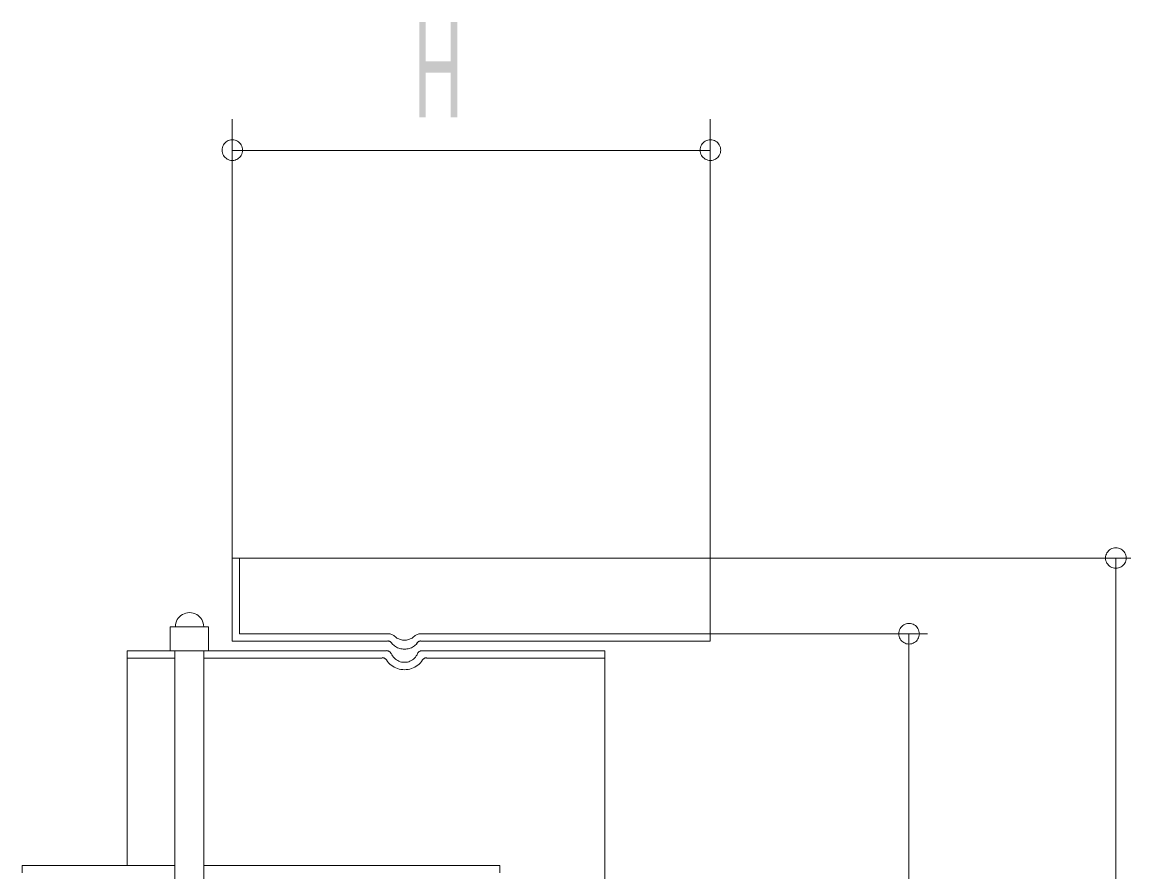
# Model space of a CAD drawing. Extents: x 0 to 239, y -13 to 260.
# Drawn here: x 112.8 to 179, y 209.5 to 260.4 of the extents above; entities that cross this region are included whole.
import ezdxf

# ---------------------------------------------------------------- set-up
doc = ezdxf.new("R2010")
doc.units = 0
doc.layers.add('FILL', color=8, linetype='Continuous')
doc.layers.add('GEOMETRY', color=7, linetype='Continuous')

msp = doc.modelspace()

# ---------------------------------------------------------------- hatches: boundary and pattern name
at = {"layer": 'FILL'}
msp.add_hatch(color=7, dxfattribs=at).paths.add_polyline_path([(136.491, 254.713), (136.491, 260.403), (136.862, 260.403), (136.862, 258.057), (138.348, 258.057), (138.348, 260.403), (138.744, 260.403), (138.744, 254.713), (138.348, 254.713), (138.348, 257.385), (136.862, 257.385), (136.862, 254.713)])

# ---------------------------------------------------------------- linework, layer by layer
at = {"layer": 'GEOMETRY', "lineweight": 13}
for points in [[(125.297, 228.353), (125.297, 254.596)], [(153.864, 223.823), (153.864, 254.595)], [(125.297, 252.739), (153.864, 252.739)], [(125.297, 228.353), (125.297, 223.384)], [(125.297, 228.353), (125.738, 228.353)], [(125.738, 228.353), (125.738, 223.824)], [(178.993, 228.353), (125.738, 228.353)], [(178.088, 228.353), (178.088, 117.36)], [(123.6, 224.253), (123.593, 224.368), (123.57, 224.478), (123.534, 224.583), (123.484, 224.681), (123.424, 224.771), (123.352, 224.852), (123.27, 224.924), (123.18, 224.985), (123.082, 225.034), (122.978, 225.071), (122.867, 225.093), (122.752, 225.101), (122.638, 225.093), (122.527, 225.07), (122.423, 225.034), (122.325, 224.985), (122.235, 224.924), (122.154, 224.852), (122.083, 224.771), (122.022, 224.681), (121.973, 224.583), (121.937, 224.478), (121.914, 224.368), (121.906, 224.253)], [(121.603, 224.243), (123.879, 224.243)], [(121.603, 224.243), (121.603, 222.824)], [(123.88, 224.243), (123.88, 222.824)], [(125.297, 223.384), (134.587, 223.384)], [(125.738, 223.823), (134.725, 223.823)], [(134.849, 223.26), (134.835, 223.281), (134.82, 223.302), (134.803, 223.32), (134.784, 223.338), (134.764, 223.353), (134.743, 223.366), (134.721, 223.378), (134.698, 223.388), (134.674, 223.396), (134.649, 223.401), (134.623, 223.405), (134.597, 223.406)], [(134.954, 223.727), (134.737, 223.824)], [(134.848, 223.249), (134.898, 223.198), (134.95, 223.151), (135.006, 223.108), (135.064, 223.069), (135.124, 223.035), (135.187, 223.004), (135.252, 222.978), (135.318, 222.957), (135.386, 222.94), (135.455, 222.928), (135.525, 222.921), (135.596, 222.918), (135.667, 222.921), (135.737, 222.928), (135.807, 222.94), (135.874, 222.957), (135.941, 222.978), (136.006, 223.004), (136.068, 223.035), (136.129, 223.069), (136.187, 223.108), (136.242, 223.151), (136.295, 223.198), (136.344, 223.249)], [(134.964, 223.734), (135.005, 223.691), (135.05, 223.651), (135.096, 223.615), (135.145, 223.582), (135.197, 223.552), (135.25, 223.526), (135.304, 223.504), (135.361, 223.486), (135.418, 223.471), (135.477, 223.461), (135.536, 223.455), (135.597, 223.452), (135.657, 223.455), (135.716, 223.461), (135.775, 223.471), (135.832, 223.486), (135.888, 223.504), (135.943, 223.526), (135.996, 223.552), (136.047, 223.582), (136.097, 223.615), (136.144, 223.651), (136.188, 223.691), (136.23, 223.734)], [(136.456, 223.823), (136.239, 223.726)], [(136.572, 223.405), (136.546, 223.404), (136.521, 223.401), (136.496, 223.395), (136.472, 223.387), (136.449, 223.378), (136.427, 223.366), (136.406, 223.353), (136.386, 223.337), (136.367, 223.32), (136.35, 223.301), (136.335, 223.281), (136.321, 223.259)], [(136.444, 223.823), (153.864, 223.823)], [(136.56, 223.384), (153.864, 223.384)], [(153.864, 223.823), (153.864, 223.384)], [(166.845, 223.823), (153.864, 223.823)], [(165.732, 223.823), (165.732, 121.887)], [(119.026, 222.824), (134.516, 222.824)], [(119.026, 222.824), (119.026, 222.385)], [(121.882, 222.824), (121.882, 122.886)], [(123.6, 222.824), (123.6, 122.886)], [(134.797, 222.644), (134.784, 222.67), (134.77, 222.695), (134.753, 222.718), (134.734, 222.739), (134.713, 222.758), (134.69, 222.775), (134.666, 222.79), (134.641, 222.802), (134.614, 222.812), (134.586, 222.819), (134.558, 222.823), (134.529, 222.825)], [(134.81, 222.658), (134.846, 222.581), (134.889, 222.508), (134.939, 222.44), (134.994, 222.379), (135.056, 222.323), (135.122, 222.273), (135.193, 222.23), (135.267, 222.195), (135.346, 222.166), (135.427, 222.145), (135.511, 222.133), (135.596, 222.128), (135.682, 222.133), (135.766, 222.145), (135.847, 222.166), (135.925, 222.195), (136, 222.23), (136.07, 222.273), (136.136, 222.323), (136.198, 222.379), (136.253, 222.44), (136.303, 222.508), (136.346, 222.581), (136.382, 222.658)], [(136.641, 222.824), (136.612, 222.823), (136.583, 222.819), (136.555, 222.812), (136.528, 222.802), (136.503, 222.79), (136.479, 222.775), (136.456, 222.759), (136.435, 222.739), (136.416, 222.718), (136.399, 222.695), (136.385, 222.67), (136.372, 222.643)], [(136.63, 222.824), (147.569, 222.824)], [(147.569, 222.824), (147.569, 222.385)], [(119.026, 222.385), (121.881, 222.385)], [(119.026, 222.385), (119.026, 209.983)], [(123.6, 222.385), (134.26, 222.385)], [(134.515, 222.275), (134.501, 222.295), (134.486, 222.314), (134.469, 222.331), (134.451, 222.346), (134.431, 222.36), (134.411, 222.372), (134.389, 222.383), (134.367, 222.391), (134.344, 222.398), (134.321, 222.403), (134.297, 222.406), (134.272, 222.407)], [(134.515, 222.273), (134.578, 222.185), (134.648, 222.103), (134.723, 222.027), (134.805, 221.959), (134.891, 221.897), (134.982, 221.843), (135.077, 221.796), (135.176, 221.757), (135.277, 221.727), (135.382, 221.704), (135.488, 221.691), (135.596, 221.686), (135.705, 221.691), (135.811, 221.704), (135.916, 221.727), (136.017, 221.757), (136.116, 221.796), (136.211, 221.843), (136.301, 221.897), (136.387, 221.959), (136.468, 222.027), (136.544, 222.103), (136.613, 222.185), (136.676, 222.273)], [(136.921, 222.407), (136.896, 222.406), (136.872, 222.403), (136.849, 222.398), (136.826, 222.391), (136.804, 222.382), (136.782, 222.372), (136.762, 222.36), (136.742, 222.346), (136.724, 222.33), (136.707, 222.313), (136.691, 222.295), (136.677, 222.275)], [(136.909, 222.385), (147.569, 222.385)], [(147.569, 222.385), (147.569, 123.328)], [(112.754, 209.982), (121.882, 209.982)], [(112.754, 209.982), (112.754, 209.541)], [(123.6, 209.982), (141.298, 209.982)], [(141.298, 209.982), (141.298, 209.541)]]:
    msp.add_lwpolyline(points, dxfattribs=at)
for points in [[(125.307, 253.366), (125.224, 253.361), (125.144, 253.344), (125.068, 253.318), (124.997, 253.282), (124.932, 253.238), (124.873, 253.186), (124.821, 253.127), (124.777, 253.061), (124.741, 252.99), (124.715, 252.914), (124.699, 252.834), (124.693, 252.75), (124.699, 252.667), (124.715, 252.587), (124.741, 252.511), (124.777, 252.44), (124.821, 252.375), (124.873, 252.316), (124.932, 252.264), (124.997, 252.219), (125.068, 252.184), (125.144, 252.157), (125.224, 252.141), (125.307, 252.135), (125.391, 252.141), (125.471, 252.157), (125.547, 252.184), (125.618, 252.219), (125.684, 252.264), (125.743, 252.316), (125.795, 252.375), (125.839, 252.44), (125.874, 252.511), (125.9, 252.587), (125.917, 252.667), (125.922, 252.75), (125.917, 252.834), (125.9, 252.914), (125.874, 252.99), (125.839, 253.061), (125.795, 253.127), (125.743, 253.186), (125.684, 253.238), (125.618, 253.282), (125.547, 253.318), (125.471, 253.344), (125.391, 253.361), (125.307, 253.366)], [(153.875, 253.366), (153.791, 253.361), (153.711, 253.344), (153.635, 253.318), (153.564, 253.282), (153.498, 253.238), (153.439, 253.186), (153.387, 253.127), (153.343, 253.061), (153.307, 252.99), (153.281, 252.914), (153.264, 252.834), (153.259, 252.75), (153.264, 252.667), (153.281, 252.587), (153.307, 252.511), (153.343, 252.44), (153.387, 252.375), (153.439, 252.316), (153.498, 252.264), (153.564, 252.219), (153.635, 252.184), (153.711, 252.157), (153.791, 252.141), (153.875, 252.135), (153.958, 252.141), (154.038, 252.157), (154.114, 252.184), (154.185, 252.219), (154.251, 252.264), (154.31, 252.316), (154.362, 252.375), (154.406, 252.44), (154.441, 252.511), (154.468, 252.587), (154.484, 252.667), (154.49, 252.75), (154.484, 252.834), (154.468, 252.914), (154.441, 252.99), (154.406, 253.061), (154.362, 253.127), (154.31, 253.186), (154.251, 253.238), (154.185, 253.282), (154.114, 253.318), (154.038, 253.344), (153.958, 253.361), (153.875, 253.366)], [(178.098, 228.98), (178.015, 228.975), (177.935, 228.958), (177.859, 228.932), (177.788, 228.896), (177.722, 228.852), (177.663, 228.8), (177.611, 228.741), (177.567, 228.675), (177.532, 228.604), (177.505, 228.528), (177.489, 228.447), (177.483, 228.363), (177.489, 228.28), (177.505, 228.2), (177.532, 228.124), (177.567, 228.054), (177.611, 227.988), (177.663, 227.929), (177.722, 227.877), (177.788, 227.833), (177.859, 227.798), (177.935, 227.771), (178.015, 227.755), (178.098, 227.749), (178.182, 227.755), (178.262, 227.771), (178.338, 227.798), (178.409, 227.833), (178.475, 227.877), (178.534, 227.929), (178.586, 227.988), (178.63, 228.054), (178.665, 228.124), (178.691, 228.2), (178.708, 228.28), (178.713, 228.363), (178.708, 228.447), (178.691, 228.528), (178.665, 228.604), (178.63, 228.675), (178.586, 228.741), (178.534, 228.8), (178.475, 228.852), (178.409, 228.896), (178.338, 228.932), (178.262, 228.958), (178.182, 228.975), (178.098, 228.98)], [(165.743, 224.452), (165.659, 224.446), (165.579, 224.43), (165.503, 224.404), (165.432, 224.368), (165.366, 224.324), (165.307, 224.272), (165.255, 224.212), (165.211, 224.147), (165.175, 224.076), (165.149, 224), (165.132, 223.92), (165.127, 223.836), (165.132, 223.752), (165.149, 223.672), (165.175, 223.596), (165.211, 223.524), (165.255, 223.459), (165.307, 223.4), (165.366, 223.348), (165.432, 223.304), (165.503, 223.268), (165.579, 223.242), (165.659, 223.226), (165.743, 223.22), (165.826, 223.226), (165.906, 223.242), (165.982, 223.268), (166.053, 223.304), (166.119, 223.348), (166.178, 223.4), (166.23, 223.459), (166.274, 223.524), (166.31, 223.596), (166.336, 223.672), (166.352, 223.752), (166.358, 223.836), (166.352, 223.92), (166.336, 224), (166.31, 224.076), (166.274, 224.147), (166.23, 224.212), (166.178, 224.272), (166.119, 224.324), (166.053, 224.368), (165.982, 224.404), (165.906, 224.43), (165.826, 224.446), (165.743, 224.452)]]:
    msp.add_lwpolyline(points, close=True, dxfattribs=at)

doc.saveas('drawing.dxf')
